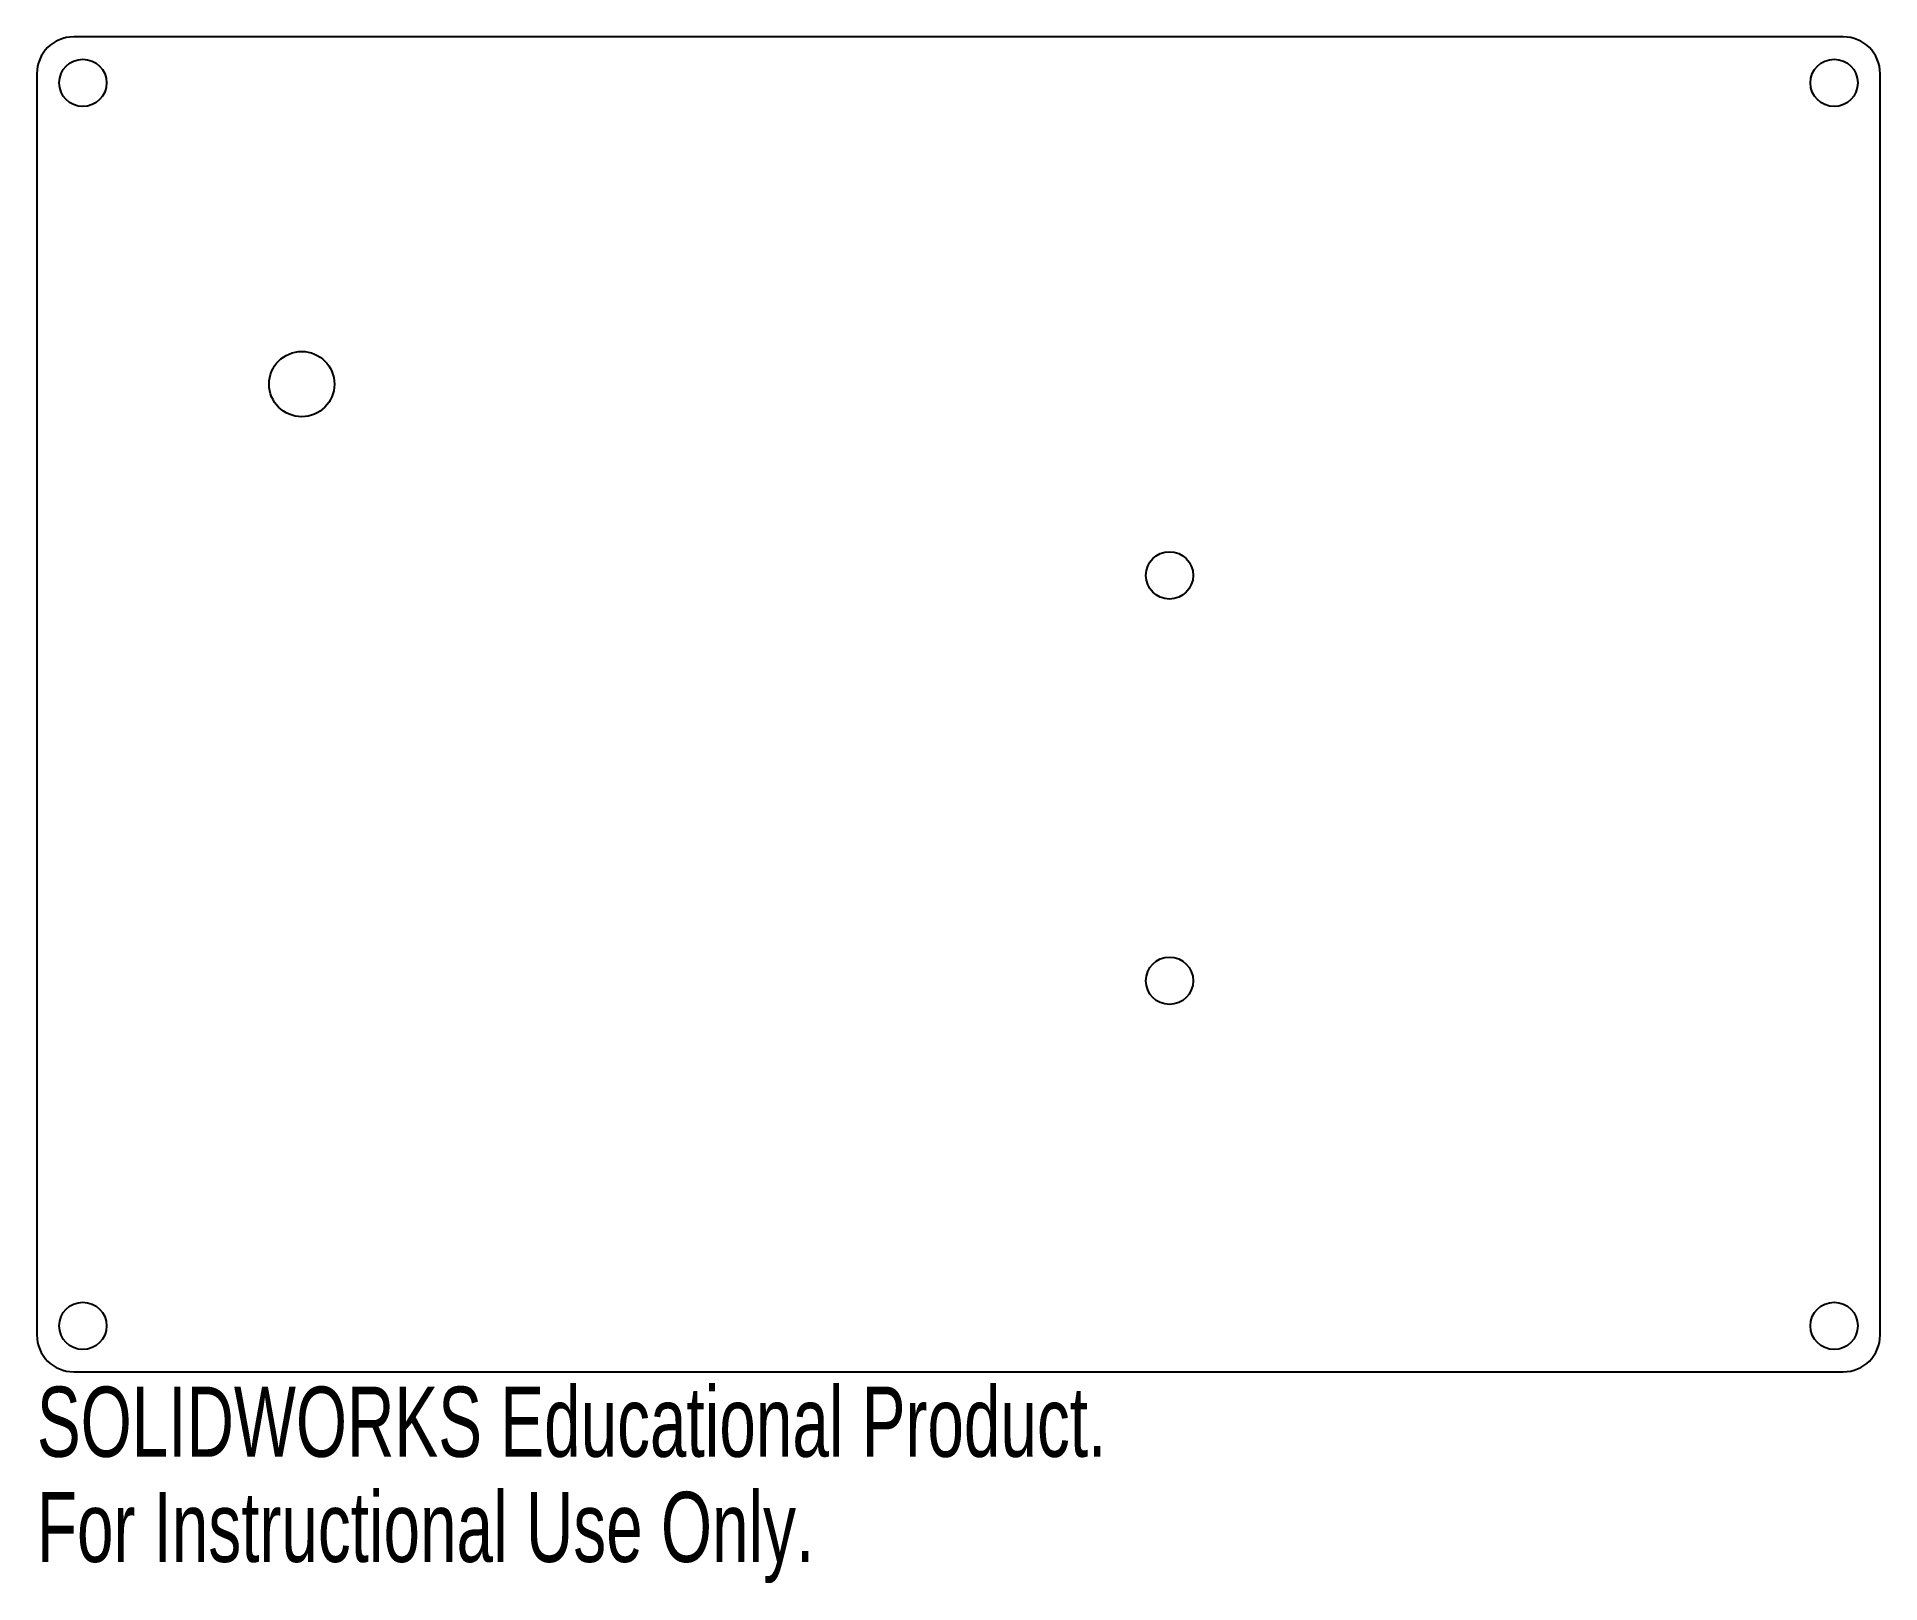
# Model space of a CAD drawing. Header units: millimetres. Extents: x 0 to 127, y -107 to 0.
import ezdxf

# ---------------------------------------------------------------- set-up
doc = ezdxf.new("R2010")
doc.units = ezdxf.units.MM
doc.styles.add('SLDTEXTSTYLE0', font='TXT', dxfattribs={"width": 0.7})

msp = doc.modelspace()

# ---------------------------------------------------------------- linework, layer by layer
at = {"color": 7, "linetype": 'Continuous', "lineweight": 25}
for p, q in [((124.46, 0), (2.54, 0)), ((0, -2.54), (0, -89.46)), ((127, -89.46), (127, -2.54)), ((2.54, -92), (124.46, -92))]:
    msp.add_line(p, q, dxfattribs=at)
for centre, radius in [((3.17, -3.17), 1.63), ((123.83, -3.17), 1.63), ((18.25, -23.93), 2.25), ((78.04, -37.11), 1.63), ((78.04, -65.05), 1.63), ((3.17, -88.83), 1.63), ((123.83, -88.83), 1.63)]:
    msp.add_circle(centre, radius, dxfattribs=at)
for centre, start, end in [((2.54, -2.54), 90, 180), ((124.46, -2.54), 0, 90), ((2.54, -89.46), 180, 270), ((124.46, -89.46), 270, 0)]:
    msp.add_arc(centre, 2.54, start, end, dxfattribs=at)

# ---------------------------------------------------------------- texts
at = {"color": 7, "linetype": 'Continuous', "char_height": 4.8336, "attachment_point": 1, "style": 'SLDTEXTSTYLE0'}
for s, insert in [('SOLIDWORKS Educational Product.', (0, -93.02)), ('For Instructional Use Only.', (0, -100.27))]:
    msp.add_mtext(s, dxfattribs=dict(at, insert=insert))

doc.saveas('drawing.dxf')
